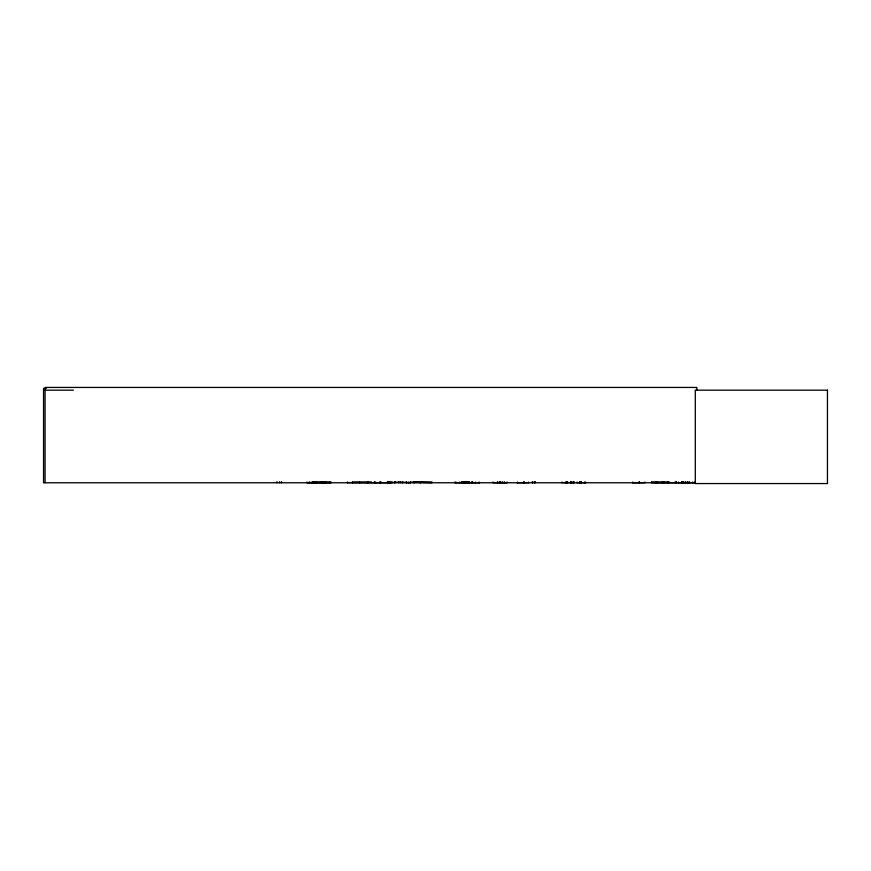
<?xml version="1.0" encoding="UTF-8"?>
<svg xmlns="http://www.w3.org/2000/svg" width="871" height="871" viewBox="0 0 871 871"><rect width="100%" height="100%" fill="white"/><g stroke="black" fill="none" stroke-linecap="round" stroke-linejoin="round"><path stroke-width="1.31" d="M309.096 482.741L309.107 482.001M632.64 482.774L644.932 482.676L644.976 482.001M632.792 482.654L632.825 482.001M689.135 482.676L689.179 482.001M309.858 482.654L309.924 482.001M516.906 482.774L528.479 482.676M388.248 482.774L398.58 482.066M573.989 482.676L574.065 482.066M316.391 482.654L316.358 481.805M313.484 482.774L313.712 481.805M389.087 482.654L389.108 482.066M388.662 482.676L388.738 482.066M410.067 482.676L398.842 482.066M565.606 482.676L565.682 482.066L565.758 482.774M567.413 482.676L567.511 482.066M46.272 388.422L43.55 388.422L43.55 482.774L695.472 482.774M43.55 390.175L73.425 390.175M313.593 482.164L331.024 482.164M354.094 482.164L371.525 482.164M414.618 482.164L432.06 482.164M651.584 482.164L669.026 482.164M313.549 482.392L331.056 482.414M354.062 482.414L371.569 482.392M414.585 482.414L432.092 482.392M651.552 482.392L669.059 482.414M331.045 482.719L306.962 482.774L306.962 482.001M347.42 482.774L347.42 482.001L347.475 482.578L387.78 482.741L387.747 481.805M410.393 482.066L432.07 482.719M479.518 482.741L454.88 482.676L454.88 482.001M561.958 482.654L561.882 482.001L561.937 482.578L574.065 482.578M694.993 482.741L651.562 482.719L651.573 482.001M466.039 482.676L466.214 481.805M464.493 482.676L464.297 482.001M581.371 482.654L581.371 481.805M325.678 482.676L325.808 481.805M585.933 482.676L577.135 482.676M420.312 482.676L420.236 482.066M573.216 482.676L573.162 482.066M475.599 482.676L475.533 482.066L475.479 482.774M464.559 482.676L464.559 481.609M387.453 482.676L387.399 482.066M375.837 482.676L375.782 482.066L375.728 482.774M675.384 482.676L675.33 482.066M663.735 482.676L663.724 482.001M467.477 482.676L467.422 482.066M359.571 482.654L359.505 482.001M694.742 482.654L694.699 482.001M681.993 482.676L681.939 481.805M320.974 482.741L320.974 482.001M696.833 390.175L696.833 387.443L45.085 387.443L45.085 482.774M692.576 482.001L692.576 482.774M689.407 482.001L689.407 482.774M687.85 481.805L687.85 482.774M687.404 481.805L687.404 482.774M685.815 481.805L685.815 482.774M685.325 481.805L685.325 482.774M683.735 481.805L683.735 482.774M683.289 481.805L683.289 482.774M682.418 481.805L682.418 482.774M681.732 482.001L681.732 482.774M678.563 482.001L678.563 482.774M675.177 482.001L675.177 482.774M668.786 481.805L668.786 482.774M668.384 481.805L668.384 482.774M667.502 482.001L667.502 482.774M663.626 482.001L663.626 482.774M662.744 481.805L662.744 482.774M662.33 481.805L662.33 482.774M657.485 481.805L657.485 482.774M657.061 481.805L657.061 482.774M655.852 482.001L655.852 482.774M639.499 481.805L639.499 482.774M639.074 481.805L639.074 482.774M585.366 482.001L585.366 482.774M584.419 482.001L584.419 482.774M581.262 481.805L581.251 482.774M580.075 481.805L580.075 482.774M579.781 481.805L579.781 482.774M576.983 482.001L576.983 482.774M574.141 482.001L574.141 482.774M573.107 482.001L573.107 482.774M571.343 481.805L571.343 482.774M571.049 481.805L571.049 482.774M570.755 481.805L570.777 482.774M567.598 482.001L567.598 482.774M566.76 481.805L566.76 482.774M566.368 481.805L566.368 482.774M535.175 481.609L535.175 482.774M534.631 481.609L534.631 482.774M534.38 481.609L534.38 482.774M532.562 481.609L532.562 482.774M532.453 481.609L532.453 482.774M528.599 482.001L528.599 482.774M524.113 481.805L524.113 482.774M523.721 481.805L523.721 482.774M517.374 482.001L517.374 482.774M506.976 482.001L506.966 482.774L492.953 482.741L492.964 482.001M504.255 481.609L504.255 482.774M502.186 481.609L502.186 482.774M500.215 481.805L500.215 482.774M500.204 481.805L500.204 482.774M499.714 481.805L499.736 482.774M497.57 481.609L497.57 482.774M479.094 482.001L479.094 482.774M472.583 481.805L472.583 482.774M472.169 481.805L472.169 482.774M471.418 482.001L471.418 482.774M469.099 481.805L469.099 482.774M468.892 482.001L468.892 482.774M468.696 481.805L468.696 482.774M468.348 481.609L468.348 482.774M467.259 482.001L467.368 482.774M466.475 481.609L466.616 482.774M466.421 481.609L466.421 482.774M465.419 482.001L465.419 482.774M465.332 482.001L465.332 482.774M464.21 482.001L464.145 482.774M463.818 481.805L463.818 482.774M462.697 481.805L462.697 482.774M462.305 481.805L462.305 482.774M462.131 481.805L462.131 482.774M461.641 481.805L461.641 482.774M459.703 482.001L459.703 482.774M455.914 482.001L455.914 482.774M420.17 482.001L420.17 482.774M414.313 481.805L414.313 482.774M413.975 481.805L413.975 482.774M410.328 482.001L410.328 482.774M410.197 482.001L410.197 482.774M408.619 482.001L408.619 482.774M406.561 481.805L406.561 482.774M406.224 481.805L406.224 482.774M402.761 481.805L402.761 482.774M402.413 481.805L402.413 482.774M400.366 482.001L400.366 482.774M398.776 482.001L398.646 482.774M395.009 481.805L395.009 482.774M394.661 481.805L394.661 482.774M391.928 481.805L391.928 482.774M390.807 481.805L390.807 482.774M390.415 482.001L390.328 482.774M390.23 482.066L390.132 482.774M389.348 482.774L389.348 482.001L389.261 482.774M388.804 482.001L388.804 482.774M387.345 482.001L387.345 482.774M380.867 481.805L380.867 482.774M380.464 481.805L380.464 482.774M379.506 482.001L379.506 482.774M374.77 481.805L374.77 482.774M374.367 481.805L374.367 482.774M367.9 482.001L367.9 482.774M352.886 481.805L352.886 482.774M352.472 481.805L352.472 482.774M329.706 482.001L329.706 482.774M325.972 481.805L325.972 482.774M325.014 482.001L325.014 482.774M322.009 482.001L322.009 482.774M320.245 482.001L320.245 482.774M317.338 482.001L317.338 482.774M316.957 481.805L316.957 482.774M316.794 481.609L316.794 482.774M316.598 482.001L316.598 482.774L316.543 481.805M315.868 481.805L315.857 482.774L315.705 481.805M315.542 481.805L315.542 482.774M315.389 481.609L315.389 482.774M314.594 481.609L314.594 482.774M314.355 482.001L314.268 482.774L314.072 481.609M312.852 482.001L312.852 482.774M312.667 481.609L312.667 482.774M311.807 482.001L311.807 482.774M281.573 481.609L281.573 482.774M279.645 481.609L279.645 482.774M276.924 481.609L276.924 482.774M676.397 482.578L676.44 482.001L676.397 482.578M827.45 390.175L695.298 390.175L695.298 483.557L827.45 483.557L827.45 390.175M499.497 482.774L499.497 481.609L499.464 482.774M323.119 482.774L323.108 482.001L323.108 482.774"/></g></svg>
